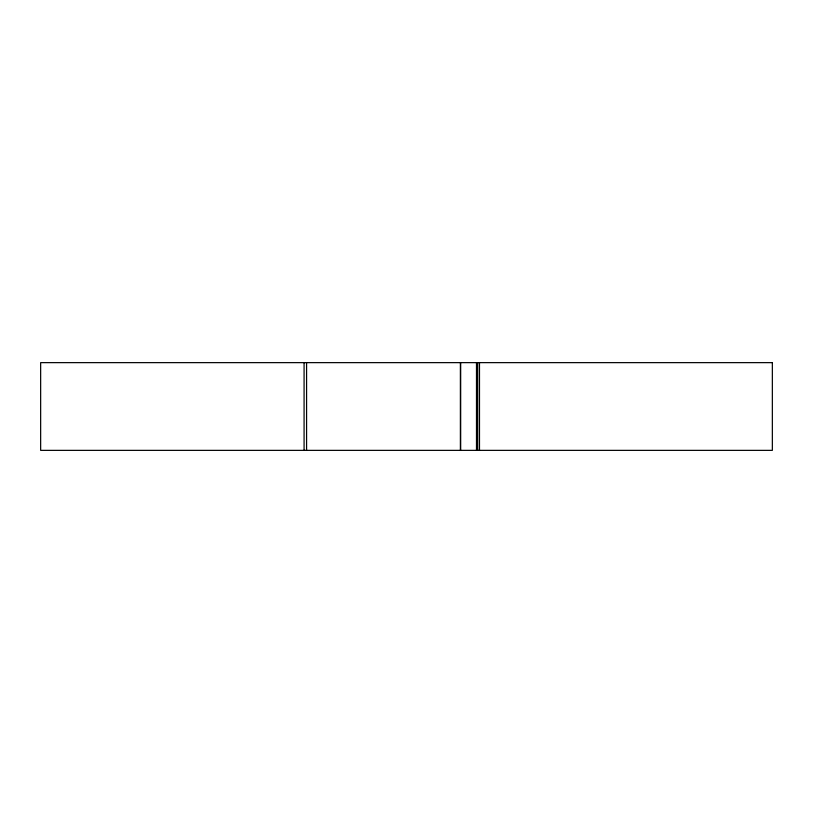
<?xml version="1.0" encoding="UTF-8"?>
<svg xmlns="http://www.w3.org/2000/svg" width="813" height="813" viewBox="0 0 813 813"><rect width="100%" height="100%" fill="white"/><g stroke="black" fill="none" stroke-linecap="round" stroke-linejoin="round"><path stroke-width="1.22" d="M479.487 362.639L479.487 450.361M477.688 362.639L477.688 450.361M476.489 362.639L476.489 450.361M460.676 362.639L460.676 450.361M460.382 362.639L460.382 450.361M306.582 362.639L306.582 450.361M304.082 362.639L304.082 450.361M772.35 362.639L40.65 362.639L40.65 450.361L772.35 450.361L772.35 362.639"/></g></svg>
